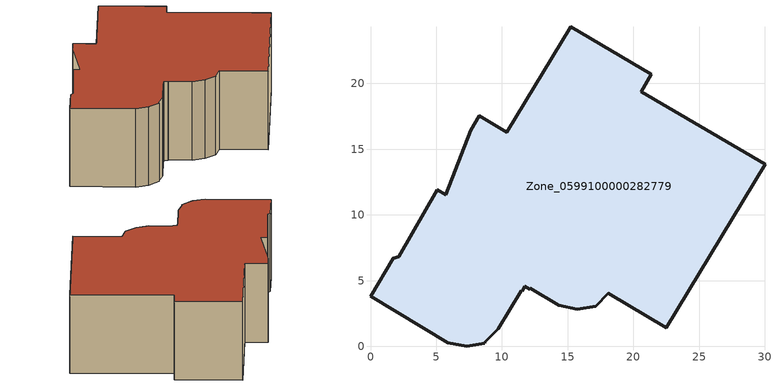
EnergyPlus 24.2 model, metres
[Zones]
Zone_0599100000282779
 floor ground (C_G): 7.61,16.46 8.26,17.54 10.36,16.27 15.21,24.32 21.37,20.69 20.61,19.38 30,13.86 22.48,1.4 18.09,4.05 17.11,3.04 15.73,2.83 14.31,3.12 12.17,4.41 12.12,4.34 11.75,4.57 11.53,4.2 11.48,4.23 9.73,1.33 8.67,0.34 8.69,0.25 7.32,0 5.89,0.27 0,3.82 1.73,6.69 2.14,6.83 5.08,11.92 5.71,11.54 z0
 wall outside (C_F): 30,13.86 20.61,19.38 21.37,20.69 15.21,24.32 10.36,16.27 8.26,17.54 7.61,16.46 5.71,11.54 5.08,11.92 2.14,6.83 1.73,6.69 0,3.82 5.89,0.27 7.32,0 8.69,0.25 8.67,0.34 9.73,1.33 11.48,4.23 11.53,4.2 11.75,4.57 12.12,4.34 12.17,4.41 14.31,3.12 15.73,2.83 17.11,3.04 18.09,4.05 22.48,1.4 30,13.86 z0:9.02
 roof outside (C_R): 7.61,16.46 5.71,11.54 5.08,11.92 2.14,6.83 1.73,6.69 0,3.82 5.89,0.27 7.32,0 8.69,0.25 8.67,0.34 9.73,1.33 11.48,4.23 11.53,4.2 11.75,4.57 12.12,4.34 12.17,4.41 14.31,3.12 15.73,2.83 17.11,3.04 18.09,4.05 22.48,1.4 30,13.86 20.61,19.38 21.37,20.69 15.21,24.32 10.36,16.27 8.26,17.54 z9.02
[BUILDING]
Pand.0599100000282779: North Axis=0; Terrain=City; Loads Convergence Tolerance Value=0.04; Temperature Convergence Tolerance Value=0.4; Solar Distribution=FullExterior; Maximum Number of Warmup Days=25; Minimum Number of Warmup Days=1
[Site:Location]
Rotterdam.The.Hague.AP_ZH_NLD Design_Conditions: Latitude=51.96; Longitude=4.45; Time Zone=1; Elevation=-4.5
[SITE:GROUNDTEMPERATURE:BUILDINGSURFACE]
18, 18, 18, 18, 18, 18, 18, 18, 18, 18, 18, 18
[MATERIAL] Thermal Absorptance=0.9; Solar Absorptance=0.7; Visible Absorptance=0.7
Name | Roughness | Thickness | Conductivity | Density | Specific Heat
G.D.1992-2005 | MediumSmooth | 0.15 | 0.06 | 540 | 1210
F.D.1992-2005 | Rough | 0.3 | 0.12 | 1920 | 840
R.D.1992-2005 | MediumRough | 0.2 | 0.08 | 1500 | 1000
[CONSTRUCTION]
C_G: G.D.1992-2005
C_F: F.D.1992-2005
C_R: R.D.1992-2005
[ZONE]
Zone_0599100000282779: Type=1; Multiplier=1; Ceiling Height=Autocalculate; Volume=Autocalculate; Floor Area=autocalculate; Part of Total Floor Area=Yes
[ZONEINFILTRATION:DESIGNFLOWRATE]
Infil_Zone_0599100000282779: Zone or ZoneList or Space or SpaceList=Zone_0599100000282779; Schedule=AlwaysOn; Design Flow Rate Calculation Method=Flow/Area; Flow Rate per Floor Area=0.0021; Constant Term Coefficient=1; Temperature Term Coefficient=0; Velocity Term Coefficient=0; Velocity Squared Term Coefficient=0
[HVACTEMPLATE:ZONE:IDEALLOADSAIRSYSTEM]
Zone_0599100000282779: Maximum Heating Supply Air Temperature=50; Minimum Cooling Supply Air Temperature=13; Maximum Heating Supply Air Humidity Ratio=0.0156; Minimum Cooling Supply Air Humidity Ratio=0.0077; Heating Limit=NoLimit; Cooling Limit=NoLimit; Dehumidification Control Type=ConstantSensibleHeatRatio; Cooling Sensible Heat Ratio=0.7; Dehumidification Setpoint=60; Humidification Control Type=None; Humidification Setpoint=30; Outdoor Air Method=None; Outdoor Air Flow Rate per Person=0.00944; Outdoor Air Flow Rate per Zone Floor Area=0; Outdoor Air Flow Rate per Zone=0; Demand Controlled Ventilation Type=None; Outdoor Air Economizer Type=NoEconomizer; Heat Recovery Type=None; Sensible Heat Recovery Effectiveness=0.7; Latent Heat Recovery Effectiveness=0.65
[ZONECONTROL:THERMOSTAT]
ThermostatControl_Zone_0599100000282779: Zone or ZoneList=Zone_0599100000282779; Control Type Schedule=DualSetpointControlType; Control 1=Thermostat_Zone_0599100000282779; Temperature Difference Between Cutout And Setpoint=0
[THERMOSTATSETPOINT:DUALSETPOINT]
Thermostat_Zone_0599100000282779: Heating Setpoint Temperature Schedule=HeatingSetpoint_Zone_0599100000282779; Cooling Setpoint Temperature Schedule=CoolingSetpoint_Zone_0599100000282779
[SCHEDULE:COMPACT]
HeatingSetpoint_Zone_0599100000282779: Through: 12/31, For: AllDays, Until: 24:00, 21
CoolingSetpoint_Zone_0599100000282779: Through: 12/31, For: AllDays, Until: 24:00, 24
DualSetpointControlType: Through: 12/31, For: AllDays, Until: 24:00, 4
AlwaysOn: Through: 12/31, For: AllDays, Until: 24:00, 1
